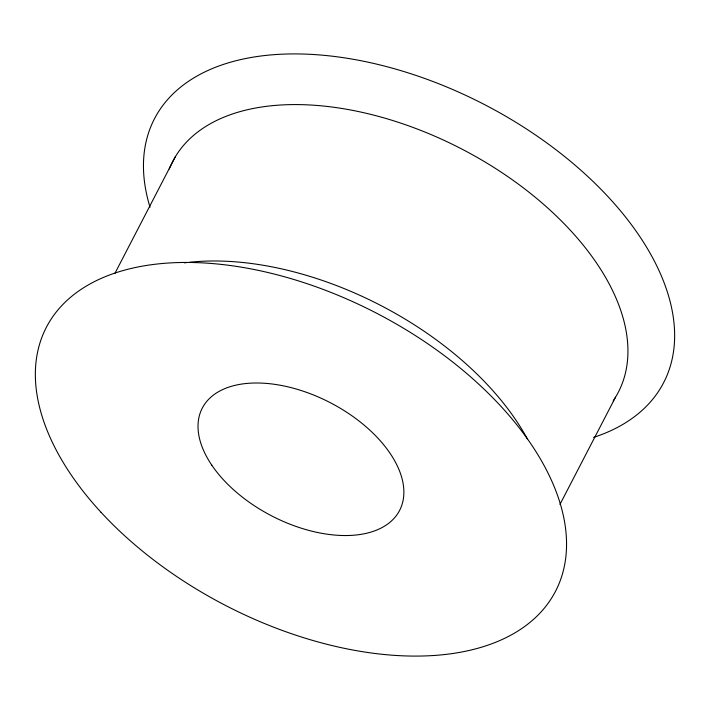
<?xml version="1.0" encoding="UTF-8"?>
<svg xmlns="http://www.w3.org/2000/svg" width="710" height="710" viewBox="0 0 710 710"><rect width="100%" height="100%" fill="white"/><g stroke="black" fill="none" stroke-linecap="round" stroke-linejoin="round"><path stroke-width="1.06" d="M114.869 273.457L175.548 156.395M559.95 504.419L615.526 397.192M184.493 262.86A250.914 143.917 27.4 0 1 186.606 262.594M189.792 262.23A250.914 143.917 27.4 0 1 527.273 438.78M169.264 169.051A250.914 143.917 27.4 0 1 462.947 149.632A250.914 143.917 27.4 0 1 613.165 400.857M150.005 207.151A286.76 164.48 27.4 0 1 485.019 104.849A286.76 164.48 27.4 0 1 593.56 437.422M101.086 512.354A286.76 164.48 27.4 0 0 552.371 596.87A286.76 164.48 27.4 0 0 249.396 268.593A286.76 164.48 27.4 0 0 101.086 512.354M211.766 465.121A111.115 63.731 27.4 0 0 390.03 522.205A111.115 63.731 27.4 0 0 301.058 390.491A111.115 63.731 27.4 0 0 211.766 465.121"/></g></svg>
